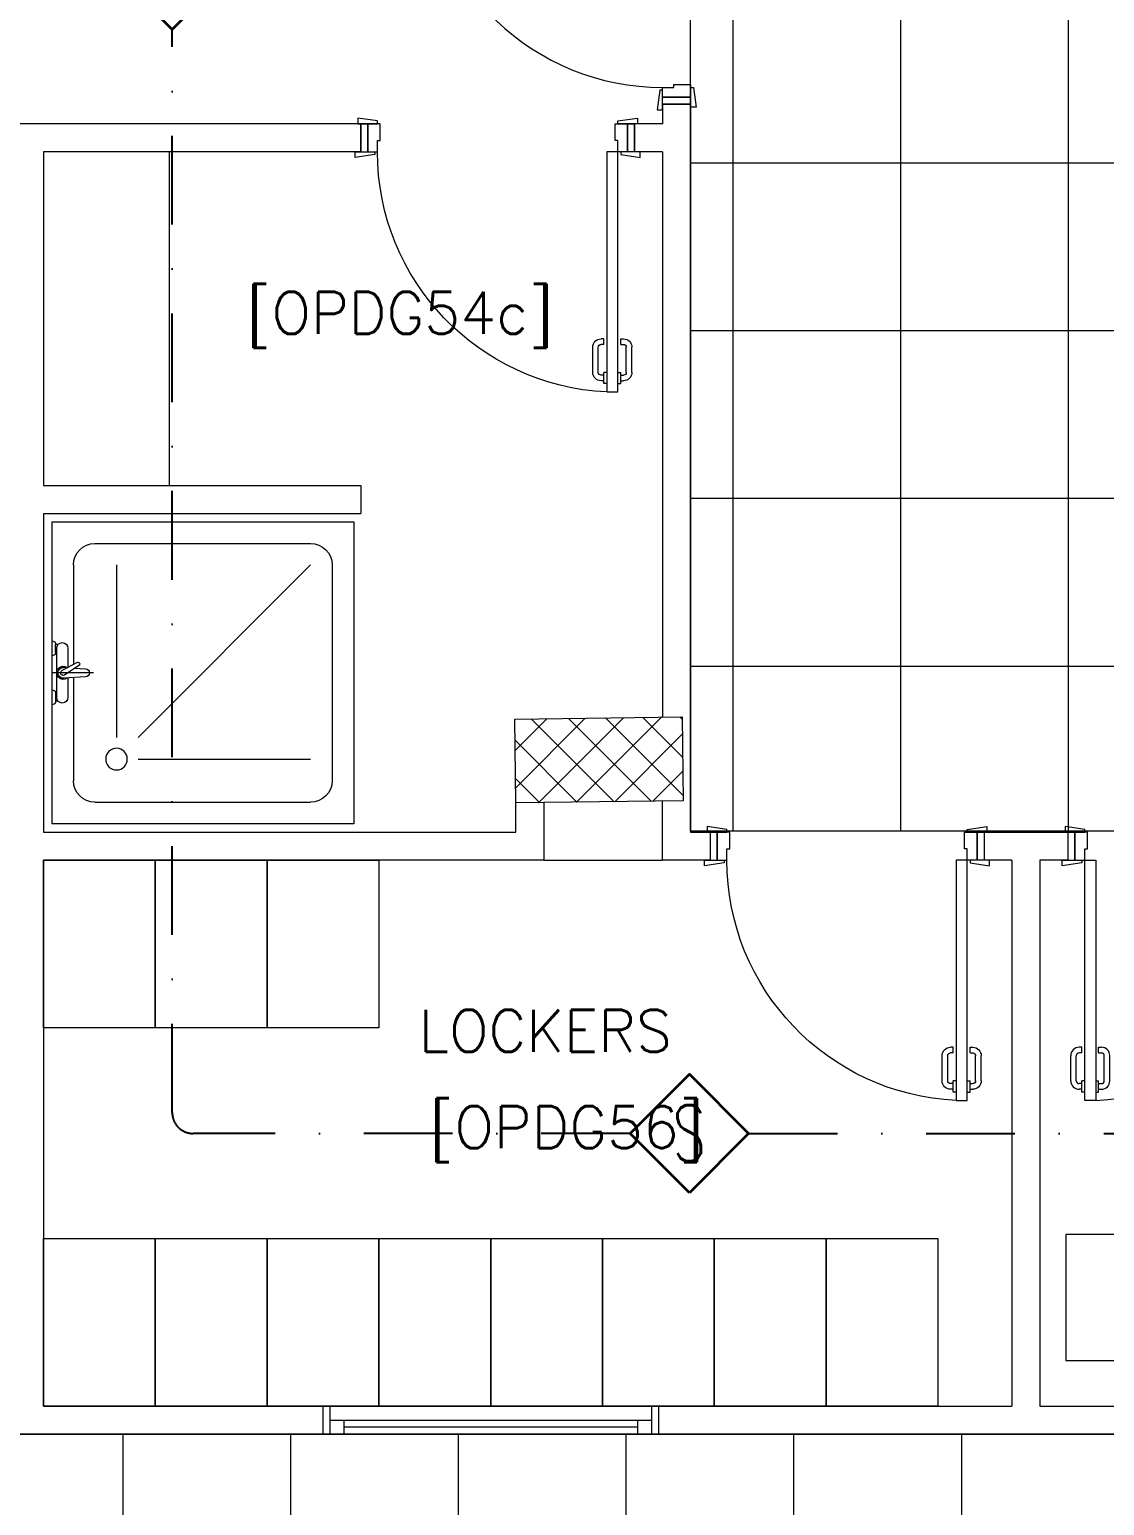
# Model space of a CAD drawing. Header units: inches. Extents: x -246178 to 57169, y -29325 to 19878.
# Drawn here: x 17883 to 21729, y -1202 to 4076 of the extents above; entities that cross this region are included whole.
import ezdxf
from ezdxf.enums import TextEntityAlignment as Align

# ---------------------------------------------------------------- set-up
doc = ezdxf.new("R2010")
doc.units = ezdxf.units.IN
doc.header["$LTSCALE"] = 25
doc.header["$MEASUREMENT"] = 0
doc.linetypes.add('DASHDOT', pattern=[25.4, 12.7, -6.35, 0, -6.35])
doc.layers.get('0').update_dxf_attribs({"color": 8})
for name, color, linetype, lineweight in [('00-Ground Floor$0$72_EGR_BASE_TEXT', 252, 'Continuous', 5), ('00-Ground Floor$0$Aluminum', 251, 'Continuous', 5), ('00-Ground Floor$0$C-HYDR-CTCH', 251, 'Continuous', 5), ('00-Ground Floor$0$Frame', 252, 'Continuous', 9), ('00-Ground Floor$0$Hatch', 254, 'Continuous', 5), ('00-Ground Floor$0$LOADING', 253, 'Continuous', 5), ('00-Ground Floor$0$SANIT', 250, 'Continuous', 5), ('00-Ground Floor$0$Walls', 251, 'Continuous', 5), ('00-Ground Floor$0$Wooden Joinery', 251, 'Continuous', 5), ('E-LITE-CLNG-CNDT', 6, 'DASHDOT', 35), ('F-ALRM-CLNG @ 100', 33, 'Continuous', 35), ('F-ALRM-CLNG-CNDT', 51, 'DASHDOT', 25)]:
    doc.layers.add(name, color=color, linetype=linetype, lineweight=lineweight)
doc.layers.add('00-Ground Floor$0$Meubles', color=7, linetype='Continuous', lineweight=5, true_color=0xa6b1d3)
doc.styles.add('00-Ground Floor$0$SIMPLEX', font='SIMPLEX.shx', dxfattribs={"height": 150})
doc.styles.add('DC_Simplex', font='SIMPLEX.shx', dxfattribs={"width": 0.7})

# ---------------------------------------------------------------- blocks, each defined once
blk = doc.blocks.new('00-Ground Floor$0$A$C72370EFE')
at = {"layer": '00-Ground Floor$0$Wooden Joinery'}
for p, q in [((-0.01, -0.04), (-0.02, -0.04)), ((-0.01, -0.03), (-0.01, -0.07)), ((0, -0.03), (-0.01, -0.03)), ((0.04, -0.03), (0.05, -0.03)), ((0.05, -0.03), (0.05, -0.07)), ((0.05, -0.04), (0.06, -0.04)), ((-0.05, -0.07), (-0.05, -0.16)), ((-0.03, -0.07), (-0.03, -0.16)), ((-0.01, -0.06), (-0.02, -0.06)), ((0, -0.07), (-0.01, -0.07)), ((0.04, -0.07), (0.05, -0.07)), ((0.05, -0.06), (0.06, -0.06)), ((0.07, -0.07), (0.07, -0.16)), ((0.09, -0.07), (0.09, -0.16)), ((-0.01, -0.17), (-0.02, -0.17)), ((-0.01, -0.19), (-0.02, -0.19)), ((-0.01, -0.17), (-0.01, -0.19)), ((0.05, -0.17), (0.06, -0.17)), ((0.05, -0.17), (0.05, -0.19)), ((0.05, -0.19), (0.06, -0.19))]:
    blk.add_line(p, q, dxfattribs=at)
for centre, radius, start, end in [((-0.02, -0.07), 0.03, 90, 180), ((0.06, -0.07), 0.03, 0, 90), ((-0.02, -0.07), 0.01, 90, 180), ((0.06, -0.07), 0.01, 0, 90), ((-0.02, -0.16), 0.03, 180, 270), ((-0.02, -0.16), 0.01, 180, 270), ((0.06, -0.16), 0.01, 270, 0), ((0.06, -0.16), 0.03, 270, 0)]:
    blk.add_arc(centre, radius, start, end, dxfattribs=at)
blk = doc.blocks.new('00-Ground Floor$0$A$C5DAD61B4')
at = {"layer": '00-Ground Floor$0$Wooden Joinery'}
for points in [[(80, 959.1), (80, 969.1), (10, 979.1), (10, 959.1)], [(940, 959.1), (940, 969.1), (1010, 979.1), (1010, 959.1)], [(70, 859.1), (70, 849.1), (0, 839.1), (0, 859.1)], [(120, 859.1), (120, 0), (80, 0), (80, 859.1)], [(950, 859.1), (950, 849.1), (1020, 839.1), (1020, 859.1)]]:
    blk.add_lwpolyline(points, close=True, dxfattribs=at)
for points in [[(45, 859.1), (45, 959.1), (20, 959.1), (20, 859.1), (45, 859.1)], [(45, 859.1), (80, 859.1), (80, 899.1), (90, 899.1), (90, 959.1), (45, 959.1), (45, 859.1)], [(975, 859.1), (940, 859.1), (940, 899.1), (930, 899.1), (930, 959.1), (975, 959.1), (975, 859.1)], [(975, 859.1), (975, 959.1), (1000, 959.1), (1000, 859.1), (975, 859.1)]]:
    blk.add_lwpolyline(points, dxfattribs=at)
blk.add_arc((80, 859.1), 860, 272.666, 0, dxfattribs=at)
at = {"layer": '00-Ground Floor$0$Wooden Joinery', "xscale": 999.9999999998854, "yscale": 999.9999999998854, "zscale": 999.9999999998854, "rotation": 180}
blk.add_blockref('00-Ground Floor$0$A$C72370EFE', (120, 0), dxfattribs=at)
blk = doc.blocks.new('00-Ground Floor$0$SHOWER TRAY 80x80')
at = {"layer": '00-Ground Floor$0$SANIT'}
for p, q in [((0, 0), (0, 0.8)), ((0.8, 0.8), (0, 0.8)), ((0.8, 0), (0.8, 0.8)), ((0.1143, 0.7429), (0.6857, 0.7429)), ((0.0571, 0.4124), (0.0571, 0.6857)), ((0.7429, 0.1143), (0.7429, 0.6857)), ((0.2286, 0.6286), (0.6857, 0.6286)), ((0.1714, 0.1143), (0.1714, 0.5714)), ((0.2286, 0.5714), (0.6857, 0.1143)), ((0.01, 0.455), (0.01, 0.475)), ((0.0163, 0.475), (0.01, 0.475)), ((0.0125, 0.455), (0.01, 0.455)), ((0.0125, 0.335), (0.0125, 0.465)), ((0.0425, 0.4133), (0.0425, 0.465)), ((0.11, 0.4), (0, 0.4)), ((0.0667, 0.3728), (0.0271, 0.3939)), ((0.0895, 0.4105), (0.0316, 0.4139)), ((0.0715, 0.3808), (0.0334, 0.4058)), ((0.0407, 0.3866), (0.0316, 0.3861)), ((0.0425, 0.335), (0.0425, 0.3857)), ((0.0571, 0.1143), (0.0571, 0.3779)), ((0.0608, 0.3878), (0.0895, 0.3895)), ((0.01, 0.345), (0.01, 0.325)), ((0.0125, 0.345), (0.01, 0.345)), ((0.0163, 0.325), (0.01, 0.325)), ((0.1143, 0.0571), (0.6857, 0.0571)), ((0, 0), (0.8, 0))]:
    blk.add_line(p, q, dxfattribs=at)
blk.add_circle((0.1714, 0.6286), 0.0286, dxfattribs=at)
for centre, radius, start, end in [((0.1143, 0.6857), 0.0571, 90, 180), ((0.6857, 0.6857), 0.0571, 360, 90), ((0, 0.475), 0.01, 0, 90), ((0.0275, 0.465), 0.015, 0, 180), ((0, 0.455), 0.01, 270, 0), ((0.03, 0.4), 0.0175, 49.632, 309.2526), ((0.03, 0.4), 0.014, 83.2671, 276.7329), ((0.03, 0.4), 0.00676, 54.0423, 244.5873), ((0.0895, 0.4), 0.0105, 270, 90), ((0, 0.345), 0.01, 0, 90), ((0.0691, 0.3768), 0.00467, 239.3148, 59.3148), ((0, 0.325), 0.01, 270, 0), ((0.0275, 0.335), 0.015, 180, 0), ((0.1143, 0.1143), 0.0571, 180, 270), ((0.6857, 0.1143), 0.0571, 270, 360)]:
    blk.add_arc(centre, radius, start, end, dxfattribs=at)
blk = doc.blocks.new('00-Ground Floor$0$A$C37be4daf')
at = {"layer": '00-Ground Floor$0$Aluminum'}
for p, q in [((1416, 598.2), (216, 598.2)), ((241, 498.2), (241, 598.2)), ((291, 548.2), (291, 598.2)), ((1341, 548.2), (1341, 598.2)), ((1391, 498.2), (1391, 598.2)), ((1391, 548.2), (241, 548.2)), ((291, 573.2), (1341, 573.2)), ((1416, 498.2), (216, 498.2))]:
    blk.add_line(p, q, dxfattribs=at)
at = {"layer": '00-Ground Floor$0$Walls'}
for p, q in [((216, 498.2), (216, 598.2)), ((1416, 498.2), (1416, 598.2))]:
    blk.add_line(p, q, dxfattribs=at)
blk = doc.blocks.new('00-Ground Floor$0$A$C540D530E')
at = {"color": 254, "linetype": 'Continuous'}
for p, q in [((48817.9, -947.4, 0), (12263.3, -947.4, 0)), ((18217.9, -2747.4), (18217.9, -947.4)), ((18817.9, -2747.4), (18817.9, -947.4)), ((19417.9, -2747.4), (19417.9, -947.4)), ((20017.9, -2747.4), (20017.9, -947.4)), ((20617.9, -2747.4), (20617.9, -947.4)), ((21217.9, -2747.4), (21217.9, -947.4))]:
    blk.add_line(p, q, dxfattribs=at)
blk = doc.blocks.new('00-Ground Floor$0$A$C71C82CCA')
at = {"color": 254}
for p, q in [((20247.9, 1209.6, 0), (20247.9, 9172.6, 0)), ((30177.9, 1209.6, 0), (20247.9, 1209.6, 0))]:
    blk.add_line(p, q, dxfattribs=at)
at = {"color": 254, "linetype": 'Continuous'}
for p, q in [((20400, 1209.6), (20400, 9172.6)), ((21000, 1209.6), (21000, 9172.6)), ((21600, 1209.6), (21600, 9172.6)), ((20247.9, 3600), (30177.9, 3600)), ((20247.9, 3000), (30177.9, 3000)), ((20247.9, 2400), (30177.9, 2400)), ((20247.9, 1800), (30177.9, 1800))]:
    blk.add_line(p, q, dxfattribs=at)
blk = doc.blocks.new('00-Ground Floor$0$A$Ce9e1c4c3')
at = {"layer": '00-Ground Floor$0$Frame', "color": 254}
blk.add_blockref('00-Ground Floor$0$A$C71C82CCA', (-100000, 0), dxfattribs=at)
at = {"layer": '00-Ground Floor$0$Frame'}
blk.add_blockref('00-Ground Floor$0$A$C540D530E', (-100000, 0), dxfattribs=at)
blk = doc.blocks.new('00-Ground Floor')
at = {"layer": '00-Ground Floor$0$Hatch'}
h = blk.add_hatch(dxfattribs=at)
h.set_pattern_fill('ANSI37', color=256, scale=30)
h.set_pattern_definition([(45, (-1981.42, -13099.68), (-67.35192, 67.35192), []), (135, (-1981.42, -13099.68), (-67.35192, -67.35192), [])])
h.paths.add_polyline_path([(48971.2, 8818.2), (48367.3, 8810.1), (48371.2, 8521.7), (48975.1, 8529.8)])
h.paths.add_polyline_path([(41810.5, 8810.5), (41227, 8805), (41207, 8513.7), (41790.5, 8519.1)])
h.paths.add_polyline_path([(27433.5, 8803.1), (26834.4, 8799), (26828.7, 8506), (27427.8, 8510)])
h.paths.add_polyline_path([(34618.7, 8805.3), (34017.5, 8797.8), (34009.3, 8512.1), (34610.5, 8519.6)])
h.paths.add_polyline_path([(20214.3, 8812.4), (19607.8, 8790.5), (19622.4, 8498), (20228.8, 8519.8)])
h.paths.add_polyline_path([(13477.7, 8802), (12255.7, 8825.9), (12249.3, 8529.8), (13471.3, 8505.8)])
h.paths.add_polyline_path([(13491.8, 1601.9), (12276.8, 1586.2), (12263.3, 1293.7), (13478.3, 1309.4)])
h.paths.add_polyline_path([(13465.7, -5591.3), (12262.6, -5607.3), (12256.9, -5900.3), (13460, -5884.3)])
h.paths.add_polyline_path([(13484.2, -12790), (12287.5, -12801.4), (12290.4, -13095.9), (13487, -13084.4)])
h.paths.add_polyline_path([(5849.2, -12787.9), (5245.6, -12791.6), (5256.3, -13077.1), (5859.8, -13073.4)])
h.paths.add_polyline_path([(5833.8, -5589.9), (5236.9, -5588.3), (5236.8, -5889.5), (5833.6, -5891)])
h.paths.add_polyline_path([(5843.6, 1599.7), (5224.3, 1600.9), (5213.7, 1298), (5833, 1296.7)])
h.paths.add_polyline_path([(5820.3, 8779.1), (5219.7, 8793.5), (5216, 8503.9), (5816.7, 8489.4)])
h.paths.add_polyline_path([(-1378.8, 8777.2), (-1981.4, 8799.9), (-1979.5, 8511.6), (-1376.9, 8488.9)])
h.paths.add_polyline_path([(-1371.1, -5601.1), (-1973.1, -5608.1), (-1969.7, -5899.7), (-1367.7, -5892.7)])
h.paths.add_polyline_path([(-1353.5, -12795.7), (-1951.9, -12796.7), (-1947.1, -13097.4), (-1348.7, -13096.4)])
h.paths.add_polyline_path([(20233.2, -12782.5), (19627.5, -12795.4), (19633.2, -13096.6), (20238.9, -13083.7)])
h.paths.add_polyline_path([(20226.6, -5590), (19632.3, -5607.6), (19634.4, -5904.1), (20228.7, -5886.6)])
h.paths.add_polyline_path([(20217.9, 1618), (19619, 1610.4), (19623, 1310.2), (20221.9, 1317.9)])
h.paths.add_polyline_path([(27418.3, 1602.8), (26816.3, 1607.5), (26820.6, 1315.3), (27422.5, 1310.7)])
h.paths.add_polyline_path([(27422, -5579.9), (26818.1, -5597.5), (26831.6, -5897.5), (27431.7, -5876.5)])
h.paths.add_polyline_path([(27438.1, -12795.9), (26834.3, -12789.3), (26831.9, -13075), (27435.7, -13081.6)])
h.paths.add_polyline_path([(34636.6, -12785.4), (34039.3, -12800), (34048.3, -13099.7), (34645.6, -13085.1)])
h.paths.add_polyline_path([(34629.3, -5597.1), (34028, -5595.2), (34029.2, -5892.4), (34630.4, -5894.3)])
h.paths.add_polyline_path([(34592.8, 1606.7), (34012, 1611.4), (34031.7, 1321.6), (34612.5, 1316.9)])
h.paths.add_polyline_path([(41796.2, 1606), (41198.6, 1619.8), (41200.6, 1327.8), (41798.2, 1314.1)])
h.paths.add_polyline_path([(41797.2, -5592.6), (41228.8, -5600.2), (41230.6, -5894.3), (41799, -5886.7)])
h.paths.add_polyline_path([(41834.3, -12789.7), (41229, -12792.4), (41230.4, -13096.9), (41835.6, -13094.3)])
h.paths.add_polyline_path([(49008.5, -12790.2), (48420.5, -12774.1), (48407.3, -13081.4), (48995.3, -13097.4)])
h.paths.add_polyline_path([(48992.7, -5590.8), (48389.5, -5589.7), (48387.5, -5886.2), (48990.7, -5887.3)])
at = {"layer": '00-Ground Floor$0$C-HYDR-CTCH', "flags": 128}
blk.add_lwpolyline([(19619, 1610.4), (20217.9, 1618), (20221.9, 1317.9), (19623, 1310.2), (19619, 1610.4)], dxfattribs=at)
at = {"layer": '00-Ground Floor$0$LOADING', "elevation": 0}
for points in [[(18332.9, 505.7), (17932.9, 505.7), (17932.9, 1105.7), (18332.9, 1105.7)], [(18732.9, 505.7), (18332.9, 505.7), (18332.9, 1105.7), (18732.9, 1105.7)], [(19132.9, 505.7), (18732.9, 505.7), (18732.9, 1105.7), (19132.9, 1105.7)], [(18332.9, -847.4), (17932.9, -847.4), (17932.9, -247.4), (18332.9, -247.4)], [(18732.9, -847.4), (18332.9, -847.4), (18332.9, -247.4), (18732.9, -247.4)], [(19132.9, -847.4), (18732.9, -847.4), (18732.9, -247.4), (19132.9, -247.4)], [(19532.9, -847.4), (19132.9, -847.4), (19132.9, -247.4), (19532.9, -247.4)], [(19932.9, -847.4), (19532.9, -847.4), (19532.9, -247.4), (19932.9, -247.4)], [(20332.9, -847.4), (19932.9, -847.4), (19932.9, -247.4), (20332.9, -247.4)], [(20732.9, -847.4), (20332.9, -847.4), (20332.9, -247.4), (20732.9, -247.4)], [(21132.9, -847.4), (20732.9, -847.4), (20732.9, -247.4), (21132.9, -247.4)], [(21590.8, -683.3), (22040.8, -683.3), (22040.8, -233.3), (21590.8, -233.3)]]:
    blk.add_lwpolyline(points, close=True, dxfattribs=at)
at = {"layer": '00-Ground Floor$0$Meubles'}
for p, q in [((18382.9, 3639.1, 0), (18382.9, 2445.7, 0)), ((19723, 1105.7, 0), (20147.9, 1105.7, 0))]:
    blk.add_line(p, q, dxfattribs=at)
at = {"layer": '00-Ground Floor$0$Walls'}
for p, q in [((20147.9, 3809.1, 0), (20147.9, 3739.1, 0)), ((20147.9, 3809.1, 0), (20247.9, 3809.1, 0)), ((20247.9, 3809.1, 0), (20247.9, 1205.7, 0)), ((19067.9, 3739.1, 0), (17732.9, 3739.1, 0)), ((19067.9, 3639.1, 0), (19067.9, 3739.1, 0)), ((20047.9, 3639.1, 0), (20047.9, 3739.1, 0)), ((20147.9, 3739.1, 0), (20047.9, 3739.1, 0)), ((19067.9, 3639.1, 0), (17932.9, 3639.1, 0)), ((17932.9, 3639.1, 0), (17932.9, 2445.7, 0)), ((20147.9, 3639.1, 0), (20047.9, 3639.1, 0)), ((20147.9, 3639.1, 0), (20147.9, 1617.1, 0)), ((17932.9, 2445.7, 0), (19067.9, 2445.7, 0)), ((19067.9, 2445.7, 0), (19067.9, 2345.7, 0)), ((17932.9, 2345.7, 0), (17932.9, 1205.7, 0)), ((17932.9, 2345.7, 0), (19067.9, 2345.7, 0)), ((19623, 1205.7), (19623, 1310)), ((19723, 1311.3), (19723, 1105.7)), ((20147.9, 1105.7, 0), (20147.9, 1316.9, 0)), ((17932.9, 1205.7, 0), (19623, 1205.7, 0)), ((20247.9, 1205.7, 0), (20317.9, 1205.7, 0)), ((20317.9, 1205.7, 0), (20317.9, 1105.7, 0)), ((21297.9, 1205.7, 0), (21597.9, 1205.7, 0)), ((21297.9, 1205.7, 0), (21297.9, 1105.7, 0)), ((21597.9, 1205.7, 0), (21597.9, 1105.7, 0)), ((19723, 1105.7, 0), (17932.9, 1105.7, 0)), ((17932.9, 1105.7, 0), (17932.9, -847.4, 0)), ((20317.9, 1105.7, 0), (20147.9, 1105.7, 0)), ((21397.9, 1105.7, 0), (21297.9, 1105.7, 0)), ((21397.9, 1105.7, 0), (21397.9, -847.4, 0)), ((21597.9, 1105.7, 0), (21497.9, 1105.7, 0)), ((21497.9, 1105.7, 0), (21497.9, -847.4, 0)), ((17932.9, -847.4, 0), (21397.9, -847.4, 0)), ((21497.9, -847.4, 0), (25427.9, -847.4, 0)), ((17732.9, -947.4, 0), (43417.9, -947.4, 0))]:
    blk.add_line(p, q, dxfattribs=at)
at = {"color": 254}
blk.add_blockref('00-Ground Floor$0$A$Ce9e1c4c3', (100000, 0), dxfattribs=at)
at = {"rotation": 180}
blk.add_blockref('00-Ground Floor$0$A$C37be4daf', (20348.9, -349.2, 0), dxfattribs=at)
at = {"layer": '00-Ground Floor$0$SANIT', "xscale": -1350.000000000878, "yscale": 1350.000000000878, "zscale": 1350.000000000878, "rotation": 180}
blk.add_blockref('00-Ground Floor$0$SHOWER TRAY 80x80', (17962.9, 2315.7, 0), dxfattribs=at)
at = {"layer": '00-Ground Floor$0$Wooden Joinery', "rotation": 270}
blk.add_blockref('00-Ground Floor$0$A$C5DAD61B4', (19288.9, 4809.1, 0), dxfattribs=at)
at = {"layer": '00-Ground Floor$0$Wooden Joinery', "xscale": -1}
for p in [(20067.9, 2780.1, 0), (21317.9, 246.6, 0)]:
    blk.add_blockref('00-Ground Floor$0$A$C5DAD61B4', p, dxfattribs=at)
at = {"layer": '00-Ground Floor$0$Wooden Joinery'}
blk.add_blockref('00-Ground Floor$0$A$C5DAD61B4', (21577.9, 246.6, 0), dxfattribs=at)
at = {"layer": '00-Ground Floor$0$72_EGR_BASE_TEXT', "char_height": 150, "attachment_point": 2, "style": '00-Ground Floor$0$SIMPLEX'}
for s, insert in [('[OPDG54c]', (19208.4, 3137.8, 0)), ('LOCKERS', (19727.9, 570.5)), ('[OPDG56]', (19804.5, 226.2, 0))]:
    blk.add_mtext(s, dxfattribs=dict(at, insert=insert))
blk = doc.blocks.new('A$C5CF53093')
blk.add_lwpolyline([(0, -212.1), (-212.1, 0), (0, 212.1), (212.1, 0)], close=True)
blk = doc.blocks.new('*U12')
at = {"xscale": 0.01, "yscale": 0.01, "zscale": 0.01}
blk.add_blockref('A$C5CF53093', (0.007, -0.007), dxfattribs=at)
at = {"color": 6, "style": 'DC_Simplex', "width": 0.7, "flags": 8}
blk.add_attdef('TYPE', text='', height=2, rotation=360, dxfattribs=at).set_placement((0, 0), align=Align.MIDDLE_CENTER)

msp = doc.modelspace()

# ---------------------------------------------------------------- linework, layer by layer
at = {"layer": 'F-ALRM-CLNG-CNDT', "elevation": 0}
msp.add_lwpolyline([(20031.5, 128.4), (18468.4, 128.4, -0.414214), (18393.4, 203.4), (18393.4, 4076.3)], format="xyb", dxfattribs=at)
msp.add_lwpolyline([(20455.8, 128.4), (22596.5, 128.4)], dxfattribs=at)

# ---------------------------------------------------------------- block references
at = {"layer": 'E-LITE-CLNG-CNDT'}
msp.add_blockref('00-Ground Floor', (0, 0), dxfattribs=at)
at = {"layer": 'F-ALRM-CLNG @ 100', "xscale": 100, "yscale": 100, "zscale": 100}
for p in [(18392.7, 4289.1, 0), (20242.9, 129.1, 0)]:
    msp.add_blockref('*U12', p, dxfattribs=at).add_auto_attribs({'TYPE': 'S'})

doc.saveas('drawing.dxf')
